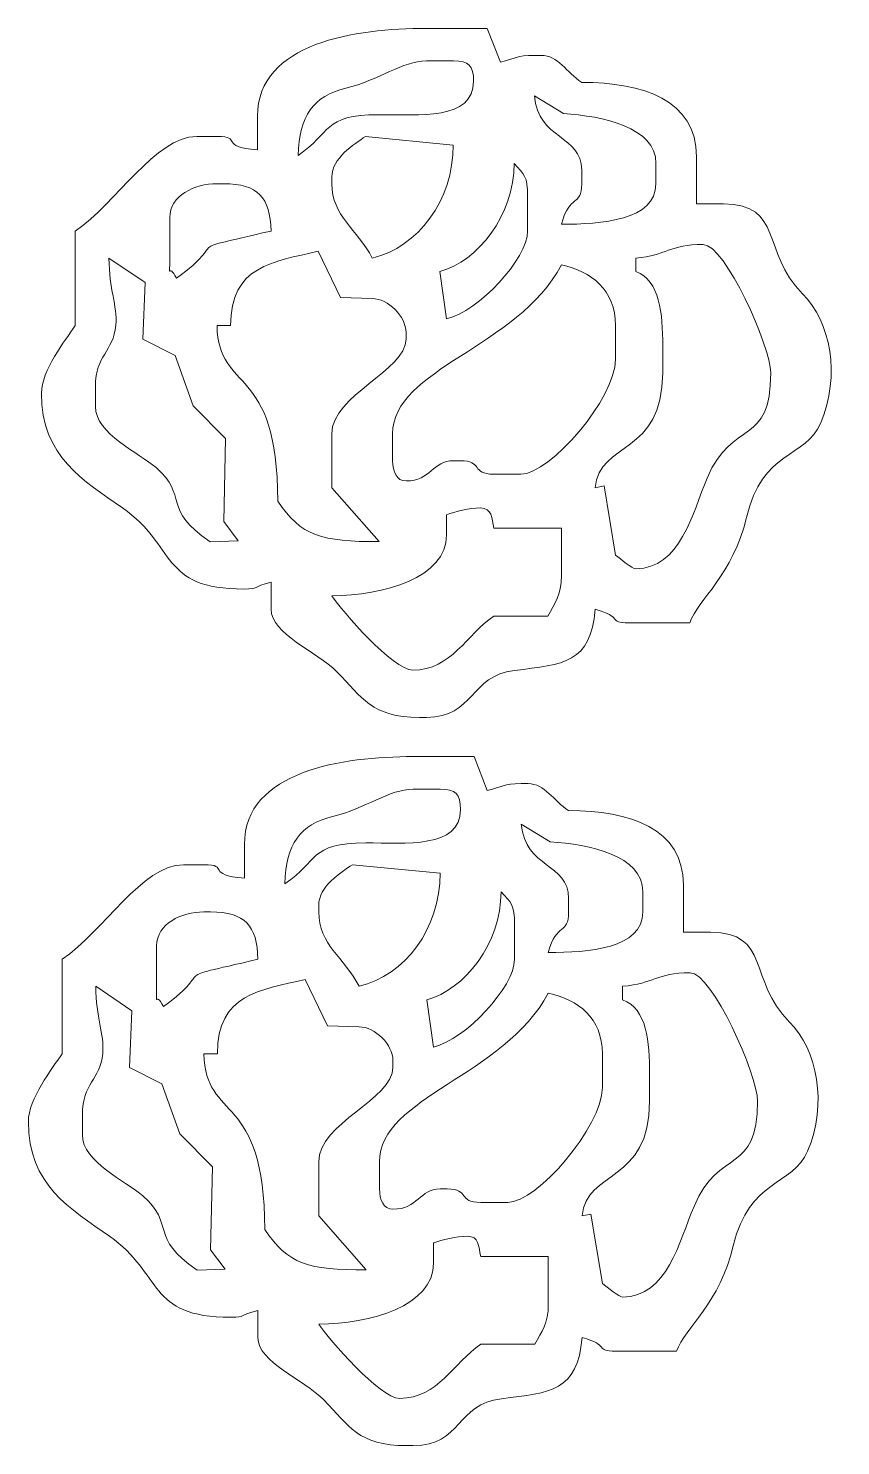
# Model space of a CAD drawing. Header units: millimetres. Extents: x -222 to 192, y -179 to 191.
# Drawn here: x -222.1 to -17, y -179 to 178.8 of the extents above; entities that cross this region are included whole.
import ezdxf

# ---------------------------------------------------------------- set-up
doc = ezdxf.new("R2010")
doc.units = ezdxf.units.MM
doc.header["$MEASUREMENT"] = 0
doc.layers.add('Camada 1', color=7, linetype='Continuous')

msp = doc.modelspace()

# ---------------------------------------------------------------- linework, layer by layer
at = {"layer": 'Camada 1', "color": 7, "lineweight": 9}
for points, knots in [([(-164.2334, 156.6416), (-164.2334, 156.6416), (-164.2334, 148.1145), (-164.2334, 148.1145), (-164.2334, 148.1145), (-174.2778, 148.9504), (-167.79, 151.525), (-174.4659, 151.525), (-174.4659, 151.525), (-174.4659, 151.525), (-179.5818, 151.525), (-179.5818, 151.525), (-179.5818, 151.525), (-190.0748, 151.525), (-199.8935, 134.604), (-210.2787, 127.6495), (-210.2787, 127.6495), (-210.2787, 127.6495), (-210.2787, 103.7744), (-210.2787, 103.7744), (-210.2787, 103.7744), (-212.7755, 100.0453), (-218.8057, 92.3444), (-218.8057, 86.7204), (-218.8057, 86.7204), (-218.8057, 70.6442), (-208.1425, 64.6208), (-198.3223, 57.7471), (-198.3223, 57.7471), (-184.6026, 48.1445), (-189.0186, 37.2638), (-167.6443, 37.2638), (-167.6443, 37.2638), (-163.7379, 37.2638), (-165.6614, 37.8419), (-160.8224, 38.9692), (-160.8224, 38.9692), (-160.8224, 38.9692), (-160.8224, 32.1477), (-160.8224, 32.1477), (-160.8224, 32.1477), (-160.8224, 25.8778), (-149.3679, 21.6502), (-144.1794, 16.3887), (-144.1794, 16.3887), (-137.7771, 9.8964), (-135.5572, 4.8616), (-123.3042, 4.8616), (-123.3042, 4.8616), (-123.3042, 4.8616), (-121.5991, 4.8616), (-121.5991, 4.8616), (-121.5991, 4.8616), (-109.4224, 4.8616), (-110.6271, 15.3841), (-99.35, 16.7204), (-99.35, 16.7204), (-86.8938, 18.1958), (-80.0946, 18.5651), (-78.9644, 32.1477), (-78.9644, 32.1477), (-71.7252, 30.2144), (-75.9812, 28.7371), (-70.4374, 28.7371), (-70.4374, 28.7371), (-70.4374, 28.7371), (-55.089, 28.7371), (-55.089, 28.7371), (-55.089, 28.7371), (-52.9779, 34.5686), (-44.0903, 40.9696), (-40.7659, 55.3426), (-40.7659, 55.3426), (-36.8372, 72.3276), (-25.7781, 70.2536), (-22.006, 79.2177), (-22.006, 79.2177), (-16.9698, 91.1866), (-19.471, 104.7093), (-26.5883, 111.8107), (-26.5883, 111.8107), (-37.1698, 122.3686), (-31.3306, 134.4715), (-46.5621, 134.4715), (-46.5621, 134.4715), (-46.5621, 134.4715), (-53.3835, 134.4715), (-53.3835, 134.4715), (-53.3835, 134.4715), (-53.3835, 134.4715), (-53.3835, 146.409), (-53.3835, 146.409), (-53.3835, 146.409), (-53.3835, 160.7075), (-66.9723, 165.1686), (-82.3753, 165.1686), (-82.3753, 165.1686), (-86.1943, 167.7258), (-88.3667, 171.9901), (-92.6073, 171.9901), (-92.6073, 171.9901), (-92.6073, 171.9901), (-94.3128, 171.9901), (-94.3128, 171.9901), (-94.3128, 171.9901), (-98.9188, 171.9901), (-99.015, 171.1755), (-102.9001, 170.2571), (-102.9001, 170.2571), (-102.9001, 170.2571), (-106.2507, 178.8116), (-106.2507, 178.8116), (-106.2507, 178.8116), (-106.2507, 178.8116), (-121.5991, 178.8116), (-121.5991, 178.8116), (-121.5991, 178.8116), (-139.3197, 178.8116), (-164.2334, 175.2367), (-164.2334, 156.6416)], [0, 0, 0, 0, 0.03333333, 0.03333333, 0.03333333, 0.03333333, 0.06666667, 0.06666667, 0.06666667, 0.06666667, 0.1, 0.1, 0.1, 0.1, 0.13333333, 0.13333333, 0.13333333, 0.13333333, 0.16666667, 0.16666667, 0.16666667, 0.16666667, 0.2, 0.2, 0.2, 0.2, 0.23333333, 0.23333333, 0.23333333, 0.23333333, 0.26666667, 0.26666667, 0.26666667, 0.26666667, 0.3, 0.3, 0.3, 0.3, 0.33333333, 0.33333333, 0.33333333, 0.33333333, 0.36666667, 0.36666667, 0.36666667, 0.36666667, 0.4, 0.4, 0.4, 0.4, 0.43333333, 0.43333333, 0.43333333, 0.43333333, 0.46666667, 0.46666667, 0.46666667, 0.46666667, 0.5, 0.5, 0.5, 0.5, 0.53333333, 0.53333333, 0.53333333, 0.53333333, 0.56666667, 0.56666667, 0.56666667, 0.56666667, 0.6, 0.6, 0.6, 0.6, 0.63333333, 0.63333333, 0.63333333, 0.63333333, 0.66666667, 0.66666667, 0.66666667, 0.66666667, 0.7, 0.7, 0.7, 0.7, 0.73333333, 0.73333333, 0.73333333, 0.73333333, 0.76666667, 0.76666667, 0.76666667, 0.76666667, 0.8, 0.8, 0.8, 0.8, 0.83333333, 0.83333333, 0.83333333, 0.83333333, 0.86666667, 0.86666667, 0.86666667, 0.86666667, 0.9, 0.9, 0.9, 0.9, 0.93333333, 0.93333333, 0.93333333, 0.93333333, 0.96666667, 0.96666667, 0.96666667, 0.96666667, 1, 1, 1, 1]), ([(-154.001, 146.7145), (-145.5146, 152.3971), (-147.9849, 156.9528), (-133.6086, 157.0186), (-133.6086, 157.0186), (-123.6126, 157.0645), (-109.6612, 155.4818), (-109.6612, 165.4736), (-109.6612, 165.4736), (-109.6612, 169.4033), (-110.848, 170.5901), (-114.7772, 170.5901), (-114.7772, 170.5901), (-114.7772, 170.5901), (-121.5991, 170.5901), (-121.5991, 170.5901), (-121.5991, 170.5901), (-127.6268, 170.5901), (-133.5791, 165.7283), (-141.9761, 163.6811), (-141.9761, 163.6811), (-150.108, 161.6975), (-153.7772, 156.7643), (-154.001, 146.7145)], [0, 0, 0, 0, 0.16666667, 0.16666667, 0.16666667, 0.16666667, 0.33333333, 0.33333333, 0.33333333, 0.33333333, 0.5, 0.5, 0.5, 0.5, 0.66666667, 0.66666667, 0.66666667, 0.66666667, 0.83333333, 0.83333333, 0.83333333, 0.83333333, 1, 1, 1, 1]), ([(-82.3753, 142.998), (-82.3753, 142.998), (-82.3753, 139.5875), (-82.3753, 139.5875), (-82.3753, 139.5875), (-82.3753, 133.6607), (-85.3991, 137.1912), (-87.4913, 129.355), (-87.4913, 129.355), (-77.4963, 129.355), (-63.616, 130.2933), (-63.616, 139.5875), (-63.616, 139.5875), (-63.616, 139.5875), (-63.616, 144.7035), (-63.616, 144.7035), (-63.616, 144.7035), (-63.616, 153.9), (-77.1318, 156.6416), (-86.9813, 157.3009), (-86.9813, 157.3009), (-86.9813, 157.3009), (-94.3128, 161.7575), (-94.3128, 161.7575), (-94.3128, 161.7575), (-93.3851, 150.6085), (-82.3753, 151.9775), (-82.3753, 142.998)], [0, 0, 0, 0, 0.14285714, 0.14285714, 0.14285714, 0.14285714, 0.28571429, 0.28571429, 0.28571429, 0.28571429, 0.42857143, 0.42857143, 0.42857143, 0.42857143, 0.57142857, 0.57142857, 0.57142857, 0.57142857, 0.71428571, 0.71428571, 0.71428571, 0.71428571, 0.85714286, 0.85714286, 0.85714286, 0.85714286, 1, 1, 1, 1]), ([(-145.474, 141.2929), (-145.474, 141.2929), (-145.474, 139.5875), (-145.474, 139.5875), (-145.474, 139.5875), (-145.474, 131.3863), (-139.0969, 128.1136), (-135.242, 120.828), (-135.242, 120.828), (-123.7252, 123.5114), (-114.7772, 135.3992), (-114.825, 149.3535), (-114.825, 149.3535), (-114.825, 149.3535), (-136.9475, 151.525), (-136.9475, 151.525), (-136.9475, 151.525), (-139.922, 149.5334), (-145.474, 146.0063), (-145.474, 141.2929)], [0, 0, 0, 0, 0.2, 0.2, 0.2, 0.2, 0.4, 0.4, 0.4, 0.4, 0.6, 0.6, 0.6, 0.6, 0.8, 0.8, 0.8, 0.8, 1, 1, 1, 1]), ([(-118.1881, 117.4174), (-118.1881, 117.4174), (-116.4826, 105.4794), (-116.4826, 105.4794), (-116.4826, 105.4794), (-108.4575, 107.3493), (-96.0183, 120.6337), (-96.0183, 127.6495), (-96.0183, 127.6495), (-96.0183, 127.6495), (-96.0183, 136.1765), (-96.0183, 136.1765), (-96.0183, 136.1765), (-96.0183, 141.7407), (-96.9, 141.7939), (-99.4288, 144.7035), (-99.4288, 144.7035), (-99.4288, 131.6265), (-108.6586, 119.9621), (-118.1881, 117.4174)], [0, 0, 0, 0, 0.2, 0.2, 0.2, 0.2, 0.4, 0.4, 0.4, 0.4, 0.6, 0.6, 0.6, 0.6, 0.8, 0.8, 0.8, 0.8, 1, 1, 1, 1]), ([(-186.4033, 131.0605), (-186.4033, 131.0605), (-186.4033, 120.828), (-186.4033, 120.828), (-186.4033, 120.828), (-186.4033, 114.3076), (-186.9269, 120.2072), (-184.6979, 115.7119), (-184.6979, 115.7119), (-170.4913, 126.1209), (-185.0179, 122.0128), (-160.8224, 127.6495), (-160.8224, 127.6495), (-161.0124, 136.1707), (-164.1464, 139.5875), (-172.7604, 139.5875), (-172.7604, 139.5875), (-172.7604, 139.5875), (-174.4659, 139.5875), (-174.4659, 139.5875), (-174.4659, 139.5875), (-180.2127, 139.5875), (-186.4033, 136.5739), (-186.4033, 131.0605)], [0, 0, 0, 0, 0.16666667, 0.16666667, 0.16666667, 0.16666667, 0.33333333, 0.33333333, 0.33333333, 0.33333333, 0.5, 0.5, 0.5, 0.5, 0.66666667, 0.66666667, 0.66666667, 0.66666667, 0.83333333, 0.83333333, 0.83333333, 0.83333333, 1, 1, 1, 1]), ([(-171.0549, 103.7744), (-171.0549, 103.7744), (-174.4659, 103.7744), (-174.4659, 103.7744), (-174.4659, 103.7744), (-174.0796, 86.4453), (-159.1174, 94.3975), (-159.1174, 59.4338), (-159.1174, 59.4338), (-153.2314, 50.6437), (-148.1202, 49.2017), (-133.4988, 49.2317), (-133.4988, 49.2317), (-133.4988, 49.2317), (-145.474, 62.8448), (-145.474, 62.8448), (-145.474, 62.8448), (-145.474, 62.8448), (-145.474, 76.4878), (-145.474, 76.4878), (-145.474, 76.4878), (-145.474, 86.2582), (-126.7151, 92.355), (-126.7151, 100.3634), (-126.7151, 100.3634), (-126.7151, 100.3634), (-126.7151, 102.0689), (-126.7151, 102.0689), (-126.7151, 102.0689), (-126.7151, 106.0454), (-131.2655, 110.5959), (-135.242, 110.5959), (-135.242, 110.5959), (-135.242, 110.5959), (-143.2542, 110.841), (-143.2542, 110.841), (-143.2542, 110.841), (-143.2542, 110.841), (-148.885, 122.5335), (-148.885, 122.5335), (-148.885, 122.5335), (-160.3642, 119.8591), (-171.0549, 118.844), (-171.0549, 103.7744)], [0, 0, 0, 0, 0.09090909, 0.09090909, 0.09090909, 0.09090909, 0.18181818, 0.18181818, 0.18181818, 0.18181818, 0.27272727, 0.27272727, 0.27272727, 0.27272727, 0.36363636, 0.36363636, 0.36363636, 0.36363636, 0.45454545, 0.45454545, 0.45454545, 0.45454545, 0.54545455, 0.54545455, 0.54545455, 0.54545455, 0.63636364, 0.63636364, 0.63636364, 0.63636364, 0.72727273, 0.72727273, 0.72727273, 0.72727273, 0.81818182, 0.81818182, 0.81818182, 0.81818182, 0.90909091, 0.90909091, 0.90909091, 0.90909091, 1, 1, 1, 1]), ([(-68.7319, 120.828), (-68.7319, 120.828), (-68.7319, 117.4174), (-68.7319, 117.4174), (-68.7319, 117.4174), (-62.5877, 115.1932), (-61.9105, 106.7658), (-61.9105, 98.6578), (-61.9105, 98.6578), (-61.9105, 98.6578), (-61.9105, 91.8363), (-61.9105, 91.8363), (-61.9105, 91.8363), (-61.9105, 70.9347), (-77.9898, 74.558), (-78.9644, 62.8448), (-78.9644, 62.8448), (-78.9644, 62.8448), (-76.7272, 63.3291), (-76.7272, 63.3291), (-76.7272, 63.3291), (-76.7272, 63.3291), (-73.8483, 45.7908), (-73.8483, 45.7908), (-73.8483, 45.7908), (-72.475, 44.8365), (-69.6378, 42.3802), (-68.7319, 42.3802), (-68.7319, 42.3802), (-57.4649, 42.3802), (-54.4136, 56.4515), (-50.6967, 65.274), (-50.6967, 65.274), (-44.3359, 80.3726), (-34.6246, 73.0991), (-34.6246, 91.8363), (-34.6246, 91.8363), (-34.6246, 98.3953), (-46.1067, 124.2389), (-51.6785, 124.2389), (-51.6785, 124.2389), (-60.2988, 124.2389), (-60.7372, 121.4936), (-68.7319, 120.828)], [0, 0, 0, 0, 0.09090909, 0.09090909, 0.09090909, 0.09090909, 0.18181818, 0.18181818, 0.18181818, 0.18181818, 0.27272727, 0.27272727, 0.27272727, 0.27272727, 0.36363636, 0.36363636, 0.36363636, 0.36363636, 0.45454545, 0.45454545, 0.45454545, 0.45454545, 0.54545455, 0.54545455, 0.54545455, 0.54545455, 0.63636364, 0.63636364, 0.63636364, 0.63636364, 0.72727273, 0.72727273, 0.72727273, 0.72727273, 0.81818182, 0.81818182, 0.81818182, 0.81818182, 0.90909091, 0.90909091, 0.90909091, 0.90909091, 1, 1, 1, 1]), ([(-205.1627, 88.4258), (-205.1627, 88.4258), (-205.1627, 83.3093), (-205.1627, 83.3093), (-205.1627, 83.3093), (-205.1627, 76.5018), (-194.0113, 71.4907), (-189.8636, 67.9115), (-189.8636, 67.9115), (-181.602, 60.7825), (-188.5062, 57.4619), (-176.1709, 49.2017), (-176.1709, 49.2017), (-176.1709, 49.2017), (-169.1024, 49.4067), (-169.1024, 49.4067), (-169.1024, 49.4067), (-169.1024, 49.4067), (-172.7604, 54.3178), (-172.7604, 54.3178), (-172.7604, 54.3178), (-172.7604, 54.3178), (-172.29, 75.2353), (-172.29, 75.2353), (-172.29, 75.2353), (-172.29, 75.2353), (-180.5303, 83.5457), (-180.5303, 83.5457), (-180.5303, 83.5457), (-180.5303, 83.5457), (-185.0585, 96.1886), (-185.0585, 96.1886), (-185.0585, 96.1886), (-185.0585, 96.1886), (-193.2248, 100.3634), (-193.2248, 100.3634), (-193.2248, 100.3634), (-193.2248, 100.3634), (-192.651, 114.6359), (-192.651, 114.6359), (-192.651, 114.6359), (-192.651, 114.6359), (-201.7518, 120.828), (-201.7518, 120.828), (-201.7518, 120.828), (-201.7518, 112.867), (-199.5798, 108.8914), (-200.0303, 103.8875), (-200.0303, 103.8875), (-200.6467, 97.0423), (-205.1627, 96.4462), (-205.1627, 88.4258)], [0, 0, 0, 0, 0.07692308, 0.07692308, 0.07692308, 0.07692308, 0.15384615, 0.15384615, 0.15384615, 0.15384615, 0.23076923, 0.23076923, 0.23076923, 0.23076923, 0.30769231, 0.30769231, 0.30769231, 0.30769231, 0.38461538, 0.38461538, 0.38461538, 0.38461538, 0.46153846, 0.46153846, 0.46153846, 0.46153846, 0.53846154, 0.53846154, 0.53846154, 0.53846154, 0.61538462, 0.61538462, 0.61538462, 0.61538462, 0.69230769, 0.69230769, 0.69230769, 0.69230769, 0.76923077, 0.76923077, 0.76923077, 0.76923077, 0.84615385, 0.84615385, 0.84615385, 0.84615385, 0.92307692, 0.92307692, 0.92307692, 0.92307692, 1, 1, 1, 1]), ([(-130.1256, 76.4878), (-130.1256, 76.4878), (-130.1256, 69.6663), (-130.1256, 69.6663), (-130.1256, 69.6663), (-130.1256, 66.8751), (-129.1046, 64.5502), (-126.7151, 64.5502), (-126.7151, 64.5502), (-120.4283, 64.5502), (-120.0459, 69.6663), (-114.7772, 69.6663), (-114.7772, 69.6663), (-114.7772, 69.6663), (-113.0722, 69.6663), (-113.0722, 69.6663), (-113.0722, 69.6663), (-107.1475, 69.6663), (-110.4695, 66.2558), (-104.5452, 66.2558), (-104.5452, 66.2558), (-104.5452, 66.2558), (-97.7238, 66.2558), (-97.7238, 66.2558), (-97.7238, 66.2558), (-90.3656, 66.2558), (-73.8483, 85.3508), (-73.8483, 95.2474), (-73.8483, 95.2474), (-73.8483, 95.2474), (-73.8483, 103.7744), (-73.8483, 103.7744), (-73.8483, 103.7744), (-73.8483, 112.9477), (-79.9554, 117.3671), (-87.4913, 119.1229), (-87.4913, 119.1229), (-98.6548, 98.0246), (-130.1256, 92.9038), (-130.1256, 76.4878)], [0, 0, 0, 0, 0.1, 0.1, 0.1, 0.1, 0.2, 0.2, 0.2, 0.2, 0.3, 0.3, 0.3, 0.3, 0.4, 0.4, 0.4, 0.4, 0.5, 0.5, 0.5, 0.5, 0.6, 0.6, 0.6, 0.6, 0.7, 0.7, 0.7, 0.7, 0.8, 0.8, 0.8, 0.8, 0.9, 0.9, 0.9, 0.9, 1, 1, 1, 1]), ([(-116.4826, 56.0232), (-116.4826, 56.0232), (-116.4826, 50.9072), (-116.4826, 50.9072), (-116.4826, 50.9072), (-116.4826, 40.1149), (-132.5383, 35.5587), (-145.474, 35.5587), (-145.474, 35.5587), (-142.88, 31.6846), (-130.0531, 16.7992), (-125.0096, 16.7992), (-125.0096, 16.7992), (-115.2238, 16.7992), (-111.474, 25.8023), (-104.5452, 30.4422), (-104.5452, 30.4422), (-104.5452, 30.4422), (-90.9022, 30.4422), (-90.9022, 30.4422), (-90.9022, 30.4422), (-89.1291, 33.7928), (-87.4913, 35.4712), (-87.4913, 40.6747), (-87.4913, 40.6747), (-87.4913, 40.6747), (-87.4913, 52.6123), (-87.4913, 52.6123), (-87.4913, 52.6123), (-87.4913, 52.6123), (-104.5452, 52.6123), (-104.5452, 52.6123), (-104.5452, 52.6123), (-105.1577, 55.1715), (-104.9198, 57.7287), (-107.9558, 57.7287), (-107.9558, 57.7287), (-110.6426, 57.7287), (-114.4185, 56.8247), (-116.4826, 56.0232)], [0, 0, 0, 0, 0.1, 0.1, 0.1, 0.1, 0.2, 0.2, 0.2, 0.2, 0.3, 0.3, 0.3, 0.3, 0.4, 0.4, 0.4, 0.4, 0.5, 0.5, 0.5, 0.5, 0.6, 0.6, 0.6, 0.6, 0.7, 0.7, 0.7, 0.7, 0.8, 0.8, 0.8, 0.8, 0.9, 0.9, 0.9, 0.9, 1, 1, 1, 1]), ([(-167.5427, -27.2086), (-167.5427, -27.2086), (-167.5427, -35.7357), (-167.5427, -35.7357), (-167.5427, -35.7357), (-177.5871, -34.8998), (-171.0993, -32.3252), (-177.7752, -32.3252), (-177.7752, -32.3252), (-177.7752, -32.3252), (-182.8911, -32.3252), (-182.8911, -32.3252), (-182.8911, -32.3252), (-193.3841, -32.3252), (-203.2028, -49.2462), (-213.588, -56.2007), (-213.588, -56.2007), (-213.588, -56.2007), (-213.588, -80.0758), (-213.588, -80.0758), (-213.588, -80.0758), (-216.0848, -83.8049), (-222.115, -91.5058), (-222.115, -97.1298), (-222.115, -97.1298), (-222.115, -113.206), (-211.4518, -119.2294), (-201.6316, -126.1031), (-201.6316, -126.1031), (-187.9119, -135.7057), (-192.3279, -146.5864), (-170.9536, -146.5864), (-170.9536, -146.5864), (-167.0472, -146.5864), (-168.9707, -146.0083), (-164.1317, -144.881), (-164.1317, -144.881), (-164.1317, -144.881), (-164.1317, -151.7025), (-164.1317, -151.7025), (-164.1317, -151.7025), (-164.1317, -157.9724), (-152.6772, -162.2), (-147.4887, -167.4615), (-147.4887, -167.4615), (-141.0864, -173.9538), (-138.8665, -178.9886), (-126.6135, -178.9886), (-126.6135, -178.9886), (-126.6135, -178.9886), (-124.9084, -178.9886), (-124.9084, -178.9886), (-124.9084, -178.9886), (-112.7317, -178.9886), (-113.9364, -168.4661), (-102.6593, -167.1298), (-102.6593, -167.1298), (-90.2031, -165.6544), (-83.4039, -165.2851), (-82.2737, -151.7025), (-82.2737, -151.7025), (-75.0345, -153.6358), (-79.2905, -155.1131), (-73.7467, -155.1131), (-73.7467, -155.1131), (-73.7467, -155.1131), (-58.3983, -155.1131), (-58.3983, -155.1131), (-58.3983, -155.1131), (-56.2872, -149.2816), (-47.3996, -142.8806), (-44.0752, -128.5076), (-44.0752, -128.5076), (-40.1465, -111.5226), (-29.0874, -113.5966), (-25.3153, -104.6325), (-25.3153, -104.6325), (-20.2791, -92.6636), (-22.7803, -79.1409), (-29.8976, -72.0395), (-29.8976, -72.0395), (-40.4791, -61.4816), (-34.6399, -49.3787), (-49.8714, -49.3787), (-49.8714, -49.3787), (-49.8714, -49.3787), (-56.6928, -49.3787), (-56.6928, -49.3787), (-56.6928, -49.3787), (-56.6928, -49.3787), (-56.6928, -37.4412), (-56.6928, -37.4412), (-56.6928, -37.4412), (-56.6928, -23.1427), (-70.2816, -18.6816), (-85.6846, -18.6816), (-85.6846, -18.6816), (-89.5036, -16.1244), (-91.676, -11.8601), (-95.9166, -11.8601), (-95.9166, -11.8601), (-95.9166, -11.8601), (-97.6221, -11.8601), (-97.6221, -11.8601), (-97.6221, -11.8601), (-102.2281, -11.8601), (-102.3243, -12.6747), (-106.2094, -13.5931), (-106.2094, -13.5931), (-106.2094, -13.5931), (-109.56, -5.0386), (-109.56, -5.0386), (-109.56, -5.0386), (-109.56, -5.0386), (-124.9084, -5.0386), (-124.9084, -5.0386), (-124.9084, -5.0386), (-142.629, -5.0386), (-167.5427, -8.6135), (-167.5427, -27.2086)], [0, 0, 0, 0, 0.03333333, 0.03333333, 0.03333333, 0.03333333, 0.06666667, 0.06666667, 0.06666667, 0.06666667, 0.1, 0.1, 0.1, 0.1, 0.13333333, 0.13333333, 0.13333333, 0.13333333, 0.16666667, 0.16666667, 0.16666667, 0.16666667, 0.2, 0.2, 0.2, 0.2, 0.23333333, 0.23333333, 0.23333333, 0.23333333, 0.26666667, 0.26666667, 0.26666667, 0.26666667, 0.3, 0.3, 0.3, 0.3, 0.33333333, 0.33333333, 0.33333333, 0.33333333, 0.36666667, 0.36666667, 0.36666667, 0.36666667, 0.4, 0.4, 0.4, 0.4, 0.43333333, 0.43333333, 0.43333333, 0.43333333, 0.46666667, 0.46666667, 0.46666667, 0.46666667, 0.5, 0.5, 0.5, 0.5, 0.53333333, 0.53333333, 0.53333333, 0.53333333, 0.56666667, 0.56666667, 0.56666667, 0.56666667, 0.6, 0.6, 0.6, 0.6, 0.63333333, 0.63333333, 0.63333333, 0.63333333, 0.66666667, 0.66666667, 0.66666667, 0.66666667, 0.7, 0.7, 0.7, 0.7, 0.73333333, 0.73333333, 0.73333333, 0.73333333, 0.76666667, 0.76666667, 0.76666667, 0.76666667, 0.8, 0.8, 0.8, 0.8, 0.83333333, 0.83333333, 0.83333333, 0.83333333, 0.86666667, 0.86666667, 0.86666667, 0.86666667, 0.9, 0.9, 0.9, 0.9, 0.93333333, 0.93333333, 0.93333333, 0.93333333, 0.96666667, 0.96666667, 0.96666667, 0.96666667, 1, 1, 1, 1]), ([(-157.3103, -37.1357), (-148.8239, -31.4531), (-151.2942, -26.8974), (-136.9179, -26.8316), (-136.9179, -26.8316), (-126.9219, -26.7857), (-112.9705, -28.3684), (-112.9705, -18.3766), (-112.9705, -18.3766), (-112.9705, -14.4469), (-114.1573, -13.2601), (-118.0865, -13.2601), (-118.0865, -13.2601), (-118.0865, -13.2601), (-124.9084, -13.2601), (-124.9084, -13.2601), (-124.9084, -13.2601), (-130.9361, -13.2601), (-136.8884, -18.1219), (-145.2854, -20.1691), (-145.2854, -20.1691), (-153.4173, -22.1527), (-157.0865, -27.0859), (-157.3103, -37.1357)], [0, 0, 0, 0, 0.16666667, 0.16666667, 0.16666667, 0.16666667, 0.33333333, 0.33333333, 0.33333333, 0.33333333, 0.5, 0.5, 0.5, 0.5, 0.66666667, 0.66666667, 0.66666667, 0.66666667, 0.83333333, 0.83333333, 0.83333333, 0.83333333, 1, 1, 1, 1]), ([(-85.6846, -40.8522), (-85.6846, -40.8522), (-85.6846, -44.2627), (-85.6846, -44.2627), (-85.6846, -44.2627), (-85.6846, -50.1895), (-88.7084, -46.659), (-90.8006, -54.4952), (-90.8006, -54.4952), (-80.8056, -54.4952), (-66.9253, -53.5569), (-66.9253, -44.2627), (-66.9253, -44.2627), (-66.9253, -44.2627), (-66.9253, -39.1467), (-66.9253, -39.1467), (-66.9253, -39.1467), (-66.9253, -29.9502), (-80.4411, -27.2086), (-90.2906, -26.5493), (-90.2906, -26.5493), (-90.2906, -26.5493), (-97.6221, -22.0927), (-97.6221, -22.0927), (-97.6221, -22.0927), (-96.6944, -33.2417), (-85.6846, -31.8727), (-85.6846, -40.8522)], [0, 0, 0, 0, 0.14285714, 0.14285714, 0.14285714, 0.14285714, 0.28571429, 0.28571429, 0.28571429, 0.28571429, 0.42857143, 0.42857143, 0.42857143, 0.42857143, 0.57142857, 0.57142857, 0.57142857, 0.57142857, 0.71428571, 0.71428571, 0.71428571, 0.71428571, 0.85714286, 0.85714286, 0.85714286, 0.85714286, 1, 1, 1, 1]), ([(-148.7833, -42.5573), (-148.7833, -42.5573), (-148.7833, -44.2627), (-148.7833, -44.2627), (-148.7833, -44.2627), (-148.7833, -52.4639), (-142.4062, -55.7366), (-138.5513, -63.0222), (-138.5513, -63.0222), (-127.0345, -60.3388), (-118.0865, -48.451), (-118.1343, -34.4967), (-118.1343, -34.4967), (-118.1343, -34.4967), (-140.2568, -32.3252), (-140.2568, -32.3252), (-140.2568, -32.3252), (-143.2313, -34.3168), (-148.7833, -37.8439), (-148.7833, -42.5573)], [0, 0, 0, 0, 0.2, 0.2, 0.2, 0.2, 0.4, 0.4, 0.4, 0.4, 0.6, 0.6, 0.6, 0.6, 0.8, 0.8, 0.8, 0.8, 1, 1, 1, 1]), ([(-121.4974, -66.4328), (-121.4974, -66.4328), (-119.7919, -78.3708), (-119.7919, -78.3708), (-119.7919, -78.3708), (-111.7668, -76.5009), (-99.3276, -63.2165), (-99.3276, -56.2007), (-99.3276, -56.2007), (-99.3276, -56.2007), (-99.3276, -47.6737), (-99.3276, -47.6737), (-99.3276, -47.6737), (-99.3276, -42.1095), (-100.2093, -42.0563), (-102.7381, -39.1467), (-102.7381, -39.1467), (-102.7381, -52.2237), (-111.9679, -63.8881), (-121.4974, -66.4328)], [0, 0, 0, 0, 0.2, 0.2, 0.2, 0.2, 0.4, 0.4, 0.4, 0.4, 0.6, 0.6, 0.6, 0.6, 0.8, 0.8, 0.8, 0.8, 1, 1, 1, 1]), ([(-189.7126, -52.7897), (-189.7126, -52.7897), (-189.7126, -63.0222), (-189.7126, -63.0222), (-189.7126, -63.0222), (-189.7126, -69.5426), (-190.2362, -63.643), (-188.0072, -68.1383), (-188.0072, -68.1383), (-173.8006, -57.7293), (-188.3272, -61.8374), (-164.1317, -56.2007), (-164.1317, -56.2007), (-164.3217, -47.6795), (-167.4557, -44.2627), (-176.0697, -44.2627), (-176.0697, -44.2627), (-176.0697, -44.2627), (-177.7752, -44.2627), (-177.7752, -44.2627), (-177.7752, -44.2627), (-183.522, -44.2627), (-189.7126, -47.2763), (-189.7126, -52.7897)], [0, 0, 0, 0, 0.16666667, 0.16666667, 0.16666667, 0.16666667, 0.33333333, 0.33333333, 0.33333333, 0.33333333, 0.5, 0.5, 0.5, 0.5, 0.66666667, 0.66666667, 0.66666667, 0.66666667, 0.83333333, 0.83333333, 0.83333333, 0.83333333, 1, 1, 1, 1]), ([(-72.0412, -63.0222), (-72.0412, -63.0222), (-72.0412, -66.4328), (-72.0412, -66.4328), (-72.0412, -66.4328), (-65.897, -68.657), (-65.2198, -77.0844), (-65.2198, -85.1924), (-65.2198, -85.1924), (-65.2198, -85.1924), (-65.2198, -92.0139), (-65.2198, -92.0139), (-65.2198, -92.0139), (-65.2198, -112.9155), (-81.2991, -109.2922), (-82.2737, -121.0054), (-82.2737, -121.0054), (-82.2737, -121.0054), (-80.0365, -120.5211), (-80.0365, -120.5211), (-80.0365, -120.5211), (-80.0365, -120.5211), (-77.1576, -138.0594), (-77.1576, -138.0594), (-77.1576, -138.0594), (-75.7843, -139.0137), (-72.9471, -141.47), (-72.0412, -141.47), (-72.0412, -141.47), (-60.7742, -141.47), (-57.7229, -127.3987), (-54.006, -118.5762), (-54.006, -118.5762), (-47.6452, -103.4776), (-37.9339, -110.7511), (-37.9339, -92.0139), (-37.9339, -92.0139), (-37.9339, -85.4549), (-49.416, -59.6113), (-54.9878, -59.6113), (-54.9878, -59.6113), (-63.6081, -59.6113), (-64.0465, -62.3566), (-72.0412, -63.0222)], [0, 0, 0, 0, 0.09090909, 0.09090909, 0.09090909, 0.09090909, 0.18181818, 0.18181818, 0.18181818, 0.18181818, 0.27272727, 0.27272727, 0.27272727, 0.27272727, 0.36363636, 0.36363636, 0.36363636, 0.36363636, 0.45454545, 0.45454545, 0.45454545, 0.45454545, 0.54545455, 0.54545455, 0.54545455, 0.54545455, 0.63636364, 0.63636364, 0.63636364, 0.63636364, 0.72727273, 0.72727273, 0.72727273, 0.72727273, 0.81818182, 0.81818182, 0.81818182, 0.81818182, 0.90909091, 0.90909091, 0.90909091, 0.90909091, 1, 1, 1, 1]), ([(-208.472, -95.4244), (-208.472, -95.4244), (-208.472, -100.5409), (-208.472, -100.5409), (-208.472, -100.5409), (-208.472, -107.3484), (-197.3206, -112.3595), (-193.1729, -115.9387), (-193.1729, -115.9387), (-184.9113, -123.0677), (-191.8155, -126.3883), (-179.4802, -134.6485), (-179.4802, -134.6485), (-179.4802, -134.6485), (-172.4117, -134.4435), (-172.4117, -134.4435), (-172.4117, -134.4435), (-172.4117, -134.4435), (-176.0697, -129.5324), (-176.0697, -129.5324), (-176.0697, -129.5324), (-176.0697, -129.5324), (-175.5993, -108.6149), (-175.5993, -108.6149), (-175.5993, -108.6149), (-175.5993, -108.6149), (-183.8396, -100.3045), (-183.8396, -100.3045), (-183.8396, -100.3045), (-183.8396, -100.3045), (-188.3678, -87.6616), (-188.3678, -87.6616), (-188.3678, -87.6616), (-188.3678, -87.6616), (-196.5341, -83.4868), (-196.5341, -83.4868), (-196.5341, -83.4868), (-196.5341, -83.4868), (-195.9603, -69.2143), (-195.9603, -69.2143), (-195.9603, -69.2143), (-195.9603, -69.2143), (-205.0611, -63.0222), (-205.0611, -63.0222), (-205.0611, -63.0222), (-205.0611, -70.9832), (-202.8891, -74.9588), (-203.3396, -79.9627), (-203.3396, -79.9627), (-203.956, -86.8079), (-208.472, -87.404), (-208.472, -95.4244)], [0, 0, 0, 0, 0.07692308, 0.07692308, 0.07692308, 0.07692308, 0.15384615, 0.15384615, 0.15384615, 0.15384615, 0.23076923, 0.23076923, 0.23076923, 0.23076923, 0.30769231, 0.30769231, 0.30769231, 0.30769231, 0.38461538, 0.38461538, 0.38461538, 0.38461538, 0.46153846, 0.46153846, 0.46153846, 0.46153846, 0.53846154, 0.53846154, 0.53846154, 0.53846154, 0.61538462, 0.61538462, 0.61538462, 0.61538462, 0.69230769, 0.69230769, 0.69230769, 0.69230769, 0.76923077, 0.76923077, 0.76923077, 0.76923077, 0.84615385, 0.84615385, 0.84615385, 0.84615385, 0.92307692, 0.92307692, 0.92307692, 0.92307692, 1, 1, 1, 1]), ([(-174.3642, -80.0758), (-174.3642, -80.0758), (-177.7752, -80.0758), (-177.7752, -80.0758), (-177.7752, -80.0758), (-177.3889, -97.4049), (-162.4267, -89.4527), (-162.4267, -124.4164), (-162.4267, -124.4164), (-156.5407, -133.2065), (-151.4295, -134.6485), (-136.8081, -134.6185), (-136.8081, -134.6185), (-136.8081, -134.6185), (-148.7833, -121.0054), (-148.7833, -121.0054), (-148.7833, -121.0054), (-148.7833, -121.0054), (-148.7833, -107.3624), (-148.7833, -107.3624), (-148.7833, -107.3624), (-148.7833, -97.592), (-130.0244, -91.4952), (-130.0244, -83.4868), (-130.0244, -83.4868), (-130.0244, -83.4868), (-130.0244, -81.7813), (-130.0244, -81.7813), (-130.0244, -81.7813), (-130.0244, -77.8048), (-134.5748, -73.2543), (-138.5513, -73.2543), (-138.5513, -73.2543), (-138.5513, -73.2543), (-146.5635, -73.0092), (-146.5635, -73.0092), (-146.5635, -73.0092), (-146.5635, -73.0092), (-152.1943, -61.3167), (-152.1943, -61.3167), (-152.1943, -61.3167), (-163.6735, -63.9911), (-174.3642, -65.0062), (-174.3642, -80.0758)], [0, 0, 0, 0, 0.09090909, 0.09090909, 0.09090909, 0.09090909, 0.18181818, 0.18181818, 0.18181818, 0.18181818, 0.27272727, 0.27272727, 0.27272727, 0.27272727, 0.36363636, 0.36363636, 0.36363636, 0.36363636, 0.45454545, 0.45454545, 0.45454545, 0.45454545, 0.54545455, 0.54545455, 0.54545455, 0.54545455, 0.63636364, 0.63636364, 0.63636364, 0.63636364, 0.72727273, 0.72727273, 0.72727273, 0.72727273, 0.81818182, 0.81818182, 0.81818182, 0.81818182, 0.90909091, 0.90909091, 0.90909091, 0.90909091, 1, 1, 1, 1]), ([(-133.4349, -107.3624), (-133.4349, -107.3624), (-133.4349, -114.1839), (-133.4349, -114.1839), (-133.4349, -114.1839), (-133.4349, -116.9751), (-132.4139, -119.3), (-130.0244, -119.3), (-130.0244, -119.3), (-123.7376, -119.3), (-123.3552, -114.1839), (-118.0865, -114.1839), (-118.0865, -114.1839), (-118.0865, -114.1839), (-116.3815, -114.1839), (-116.3815, -114.1839), (-116.3815, -114.1839), (-110.4568, -114.1839), (-113.7788, -117.5944), (-107.8545, -117.5944), (-107.8545, -117.5944), (-107.8545, -117.5944), (-101.0331, -117.5944), (-101.0331, -117.5944), (-101.0331, -117.5944), (-93.6749, -117.5944), (-77.1576, -98.4994), (-77.1576, -88.6028), (-77.1576, -88.6028), (-77.1576, -88.6028), (-77.1576, -80.0758), (-77.1576, -80.0758), (-77.1576, -80.0758), (-77.1576, -70.9025), (-83.2647, -66.4831), (-90.8006, -64.7273), (-90.8006, -64.7273), (-101.9641, -85.8256), (-133.4349, -90.9464), (-133.4349, -107.3624)], [0, 0, 0, 0, 0.1, 0.1, 0.1, 0.1, 0.2, 0.2, 0.2, 0.2, 0.3, 0.3, 0.3, 0.3, 0.4, 0.4, 0.4, 0.4, 0.5, 0.5, 0.5, 0.5, 0.6, 0.6, 0.6, 0.6, 0.7, 0.7, 0.7, 0.7, 0.8, 0.8, 0.8, 0.8, 0.9, 0.9, 0.9, 0.9, 1, 1, 1, 1]), ([(-119.7919, -127.827), (-119.7919, -127.827), (-119.7919, -132.943), (-119.7919, -132.943), (-119.7919, -132.943), (-119.7919, -143.7353), (-135.8476, -148.2915), (-148.7833, -148.2915), (-148.7833, -148.2915), (-146.1893, -152.1656), (-133.3624, -167.051), (-128.3189, -167.051), (-128.3189, -167.051), (-118.5331, -167.051), (-114.7833, -158.0479), (-107.8545, -153.408), (-107.8545, -153.408), (-107.8545, -153.408), (-94.2115, -153.408), (-94.2115, -153.408), (-94.2115, -153.408), (-92.4384, -150.0574), (-90.8006, -148.379), (-90.8006, -143.1755), (-90.8006, -143.1755), (-90.8006, -143.1755), (-90.8006, -131.2379), (-90.8006, -131.2379), (-90.8006, -131.2379), (-90.8006, -131.2379), (-107.8545, -131.2379), (-107.8545, -131.2379), (-107.8545, -131.2379), (-108.467, -128.6787), (-108.2291, -126.1215), (-111.2651, -126.1215), (-111.2651, -126.1215), (-113.9519, -126.1215), (-117.7278, -127.0255), (-119.7919, -127.827)], [0, 0, 0, 0, 0.1, 0.1, 0.1, 0.1, 0.2, 0.2, 0.2, 0.2, 0.3, 0.3, 0.3, 0.3, 0.4, 0.4, 0.4, 0.4, 0.5, 0.5, 0.5, 0.5, 0.6, 0.6, 0.6, 0.6, 0.7, 0.7, 0.7, 0.7, 0.8, 0.8, 0.8, 0.8, 0.9, 0.9, 0.9, 0.9, 1, 1, 1, 1])]:
    msp.add_open_spline(points, degree=3, knots=knots, dxfattribs=at)

doc.saveas('drawing.dxf')
